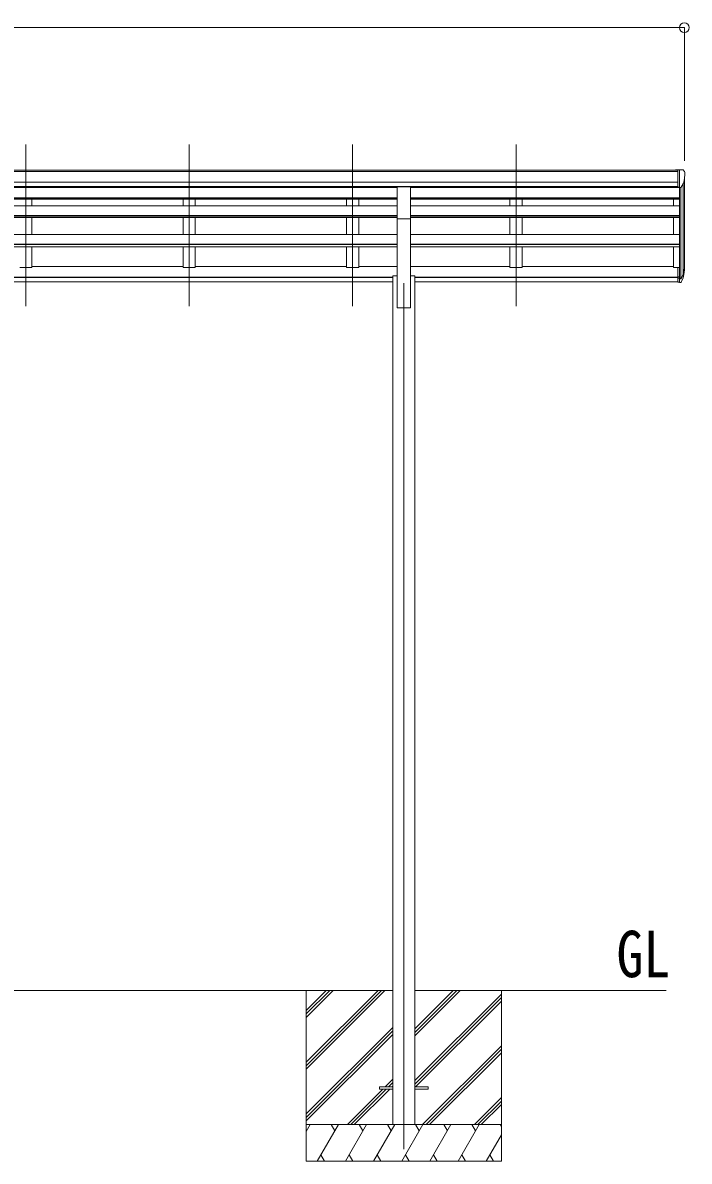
# Model space of a CAD drawing. Units: millimetres at full size, sheet at 1:40; details may follow other scales. Extents: x -11181 to 33757, y -10067 to 7716.
# Drawn here: x 4460 to 7192, y -4737 to -69 of the extents above; entities that cross this region are included whole.
import ezdxf
from ezdxf.enums import TextEntityAlignment as Align

# ---------------------------------------------------------------- set-up
doc = ezdxf.new("R2010")
doc.units = ezdxf.units.MM
doc.header["$LTSCALE"] = 40
doc.header["$PDMODE"] = 32
doc.header["$PDSIZE"] = 40
for name, color, linetype, lineweight in [('0-0_0', 7, 'Continuous', 9), ('0-1_本体', 4, 'Continuous', 9), ('0-2_部品', 7, 'Continuous', 9), ('0-8_PARTS2', 2, 'Continuous', 9), ('0-A_寸法', 6, 'Continuous', 9)]:
    doc.layers.add(name, color=color, linetype=linetype, lineweight=lineweight)
doc.styles.add('ＭＳ ゴシック', font='')
doc.styles.get('ＭＳ ゴシック').set_extended_font_data('MS Gothic')

msp = doc.modelspace()

# ---------------------------------------------------------------- linework, layer by layer
at = {"layer": '0-0_0'}
for p, q in [((2967.4, -4036.98), (5977, -4036.98)), ((5622.2, -4119.02), (5704.25, -4036.98)), ((5622.2, -4133.16), (5718.39, -4036.98)), ((5622.2, -4147.31), (5732.54, -4036.98)), ((5622.2, -4359.44), (5944.67, -4036.98)), ((5622.2, -4345.29), (5930.53, -4036.98)), ((5622.2, -4331.15), (5916.38, -4036.98)), ((5622.2, -4036.98), (5622.2, -4736.97)), ((6067.4, -4194.32), (6224.75, -4036.98)), ((6067.4, -4208.46), (6238.89, -4036.98)), ((6067.4, -4222.61), (6253.04, -4036.98)), ((6067.4, -4036.98), (7098.2, -4036.98)), ((6067.4, -4406.45), (6422.2, -4051.65)), ((6422.2, -4036.98), (6422.2, -4736.97)), ((6067.4, -4420.59), (6422.2, -4065.8)), ((6069.66, -4432.48), (6422.2, -4079.94)), ((5622.2, -4543.28), (5977, -4188.49)), ((5622.2, -4557.43), (5977, -4202.63)), ((5622.2, -4571.57), (5977, -4216.77)), ((6099.01, -4586.97), (6422.2, -4263.79)), ((6113.15, -4586.97), (6422.2, -4277.93)), ((6127.3, -4586.97), (6422.2, -4292.07)), ((5945.15, -4432.48), (5977, -4400.62)), ((5959.29, -4432.48), (5977, -4414.76)), ((5973.43, -4432.48), (5977, -4428.9)), ((5790.65, -4586.97), (5936.15, -4441.48)), ((5804.79, -4586.97), (5950.29, -4441.48)), ((5818.93, -4586.97), (5964.43, -4441.48)), ((6311.15, -4586.97), (6422.2, -4475.92)), ((6325.29, -4586.97), (6422.2, -4490.06)), ((6339.43, -4586.97), (6422.2, -4504.2)), ((5622.2, -4614.48), (5638.08, -4586.97)), ((6422.2, -4586.97), (5622.2, -4586.97)), ((5666.95, -4736.97), (5753.55, -4586.97)), ((5738.55, -4612.96), (5723.55, -4586.97)), ((5782.42, -4736.97), (5869.02, -4586.97)), ((5854.02, -4612.96), (5839.02, -4586.97)), ((5897.89, -4736.97), (5984.49, -4586.97)), ((5969.49, -4612.96), (5954.49, -4586.97)), ((6013.36, -4736.97), (6099.96, -4586.97)), ((6084.96, -4612.96), (6069.96, -4586.97)), ((6128.83, -4736.97), (6215.43, -4586.97)), ((6200.43, -4612.96), (6185.43, -4586.97)), ((6244.3, -4736.97), (6330.9, -4586.97)), ((6300.9, -4586.97), (6315.9, -4612.96)), ((6416.37, -4586.97), (6422.2, -4597.07)), ((6359.77, -4736.97), (6422.2, -4628.84)), ((5681.95, -4711), (5696.95, -4736.97)), ((5797.42, -4711), (5812.42, -4736.97)), ((5912.89, -4710.99), (5927.89, -4736.97)), ((6028.36, -4710.99), (6043.36, -4736.97)), ((6143.83, -4711), (6158.83, -4736.97)), ((6259.3, -4711), (6274.3, -4736.97)), ((6374.77, -4711), (6389.77, -4736.97)), ((5622.2, -4736.97), (6422.2, -4736.97))]:
    msp.add_line(p, q, dxfattribs=at)
at = {"layer": '0-1_本体'}
for p, q in [((1798.7, -672.85), (7145.7, -672.85)), ((1798.7, -678.2), (7145.7, -678.2)), ((1798.7, -721.73), (7145.7, -721.73)), ((1798.7, -739.4), (7145.7, -739.4)), ((5994.7, -744.24), (2949.7, -744.24)), ((4497.2, -741.78), (4497.2, -744.24)), ((5117.2, -741.78), (5117.2, -744.24)), ((5167.2, -741.78), (5167.2, -744.24)), ((5787.2, -741.78), (5787.2, -744.24)), ((5837.2, -741.78), (5837.2, -744.24)), ((6049.7, -741.89), (7145.7, -741.89)), ((6049.7, -744.24), (7152.2, -744.24)), ((6457.2, -741.78), (6457.2, -744.24)), ((6507.2, -741.78), (6507.2, -744.24)), ((7152.2, -744.24), (7152.2, -1071.68)), ((7158.2, -743.76), (7158.2, -1116.12)), ((7167.92, -728.41), (7167.92, -1098.11)), ((7172.2, -1073.85), (7172.2, -709.61)), ((5994.7, -786.44), (2949.7, -786.44)), ((5994.7, -787.83), (2949.7, -787.83)), ((5994.7, -791.52), (2949.7, -791.52)), ((4497.2, -791.52), (4497.2, -818.77)), ((5117.2, -791.52), (5117.2, -818.77)), ((5167.2, -791.52), (5167.2, -818.77)), ((5787.2, -791.52), (5787.2, -818.77)), ((5837.2, -791.52), (5837.2, -818.77)), ((6049.7, -786.44), (7152.2, -786.44)), ((6049.7, -787.83), (7152.2, -787.83)), ((6049.7, -791.52), (7152.2, -791.52)), ((6457.2, -791.52), (6457.2, -818.77)), ((6507.2, -791.52), (6507.2, -818.77)), ((7127.2, -818.77), (7127.2, -791.52)), ((5994.7, -818.77), (2949.7, -818.77)), ((6049.7, -818.77), (7152.2, -818.77)), ((5994.7, -859.49), (2949.7, -859.49)), ((5994.7, -860.98), (2949.7, -860.98)), ((5994.7, -867.79), (2949.7, -867.79)), ((4497.2, -867.79), (4497.2, -937.28)), ((5117.2, -867.79), (5117.2, -937.28)), ((5167.2, -867.79), (5167.2, -937.28)), ((5787.2, -867.79), (5787.2, -937.28)), ((5837.2, -867.79), (5837.2, -937.28)), ((5994.7, -1236.98), (5994.7, -873.03)), ((6049.7, -859.49), (7152.2, -859.49)), ((6049.7, -860.98), (7152.2, -860.98)), ((6049.7, -867.79), (7152.2, -867.79)), ((6049.7, -1236.98), (6049.7, -873.03)), ((6457.2, -867.79), (6457.2, -937.28)), ((6507.2, -867.79), (6507.2, -937.28)), ((7127.2, -937.28), (7127.2, -867.79)), ((5994.7, -937.28), (2949.7, -937.28)), ((5994.7, -976.59), (2949.7, -976.59)), ((5994.7, -978.07), (2949.7, -978.07)), ((6049.7, -937.28), (7152.2, -937.28)), ((6049.7, -976.59), (7152.2, -976.59)), ((6049.7, -978.07), (7152.2, -978.07)), ((5994.7, -987.55), (2949.7, -987.55)), ((5117.2, -987.55), (5117.2, -1072.51)), ((5787.2, -987.55), (5787.2, -1072.51)), ((6049.7, -987.55), (7152.2, -987.55)), ((6457.2, -987.55), (6457.2, -1072.51)), ((7127.2, -1072.51), (7127.2, -987.55)), ((4497.2, -1067.71), (5117.2, -1067.71)), ((5167.2, -1067.71), (5787.2, -1067.71)), ((5837.2, -1067.71), (5994.7, -1067.71)), ((6049.7, -1067.71), (6457.2, -1067.71)), ((6507.2, -1067.71), (7127.2, -1067.71)), ((7145.7, -1072.51), (7127.2, -1072.51)), ((2967.4, -1112.01), (5977, -1112.01)), ((2967.4, -1113.39), (5977, -1113.39)), ((5977, -1106.98), (5994.7, -1106.98)), ((5977, -1106.98), (5977, -4586.97)), ((6049.7, -1106.98), (6067.4, -1106.98)), ((6067.4, -1106.98), (6067.4, -4586.97)), ((6067.4, -1112.01), (7145.7, -1112.01)), ((6067.4, -1113.39), (7145.7, -1113.39)), ((2967.4, -1130.57), (5977, -1130.57)), ((6067.4, -1130.57), (7145.7, -1130.57)), ((5994.7, -1236.98), (6049.7, -1236.98))]:
    msp.add_line(p, q, dxfattribs=at)
for points in [[(2949.7, -741.78), (5812.2, -741.89), (5994.7, -741.89)], [(4497.2, -987.55), (4497.2, -1072.51), (4447.2, -1072.51)], [(5167.2, -987.55), (5167.2, -1072.51), (5117.2, -1072.51)], [(5837.2, -987.55), (5837.2, -1072.51), (5787.2, -1072.51)], [(6507.2, -987.55), (6507.2, -1072.51), (6457.2, -1072.51)]]:
    msp.add_lwpolyline(points, dxfattribs=at)
at = {"layer": '0-2_部品'}
for p, q in [((7145.7, -671.25), (7135.7, -671.34)), ((7135.7, -672.85), (7135.7, -671.34)), ((7145.7, -743.24), (7145.7, -671.25)), ((7164.2, -671.25), (7145.7, -671.25)), ((7152.2, -744.24), (7152.2, -671.25)), ((7164.2, -671.25), (7166.54, -671.39)), ((7167.29, -671.82), (7171.36, -677.63)), ((7174.2, -680.62), (7174.2, -681.25)), ((5994.7, -741.12), (6049.7, -741.12)), ((5994.7, -873.19), (5994.7, -741.12)), ((6049.7, -873.19), (6049.7, -741.12)), ((7145.7, -743.24), (7152.2, -743.24)), ((7152.2, -744.24), (7157.41, -743.92)), ((7159.83, -742.42), (7169.1, -726.36)), ((5994.7, -873.19), (6049.7, -873.19)), ((7145.7, -1071.68), (7145.7, -1132.74)), ((7145.7, -1071.68), (7152.2, -1071.68)), ((7152.2, -1071.68), (7152.2, -1133.56)), ((7145.7, -1109.99), (7152.2, -1109.99)), ((7145.7, -1115.39), (7152.2, -1115.39)), ((7152.2, -1116.39), (7157.34, -1116.39)), ((7152.2, -1118.39), (7157.05, -1118.39)), ((7158.64, -1115.64), (7168.39, -1097.23)), ((7169.81, -1097.72), (7159.65, -1116.89)), ((7167.23, -1114.57), (7159.65, -1132.06)), ((7145.7, -1132.74), (7152.2, -1132.74)), ((7152.2, -1133.56), (7157.05, -1133.56))]:
    msp.add_line(p, q, dxfattribs=at)
at = {"layer": '0-2_部品', "color": 4}
for p, q in [((5977, -4432.48), (5922.2, -4432.48)), ((5922.2, -4432.48), (5922.2, -4441.48)), ((6121.8, -4432.48), (6067, -4432.48)), ((6121.8, -4432.48), (6121.8, -4441.48)), ((5977, -4441.48), (5922.2, -4441.48)), ((6121.8, -4441.48), (6067, -4441.48))]:
    msp.add_line(p, q, dxfattribs=at)
at = {"layer": '0-2_部品'}
for centre, radius, start, end in [((7166.48, -672.39), 1, 35, 86.5), ((6972.2, -681.25), 202, 347.09739, 0), ((7171.2, -680.62), 3, 0, 87), ((7157.23, -740.92), 3, 273.5, 330), ((7084.26, -1071.27), 88.05, 342.78929, 2.77608), ((7083.54, -1075.55), 89.07, 345.58812, 5.50424), ((7157.05, -1115.39), 3, 270, 330), ((7157.34, -1114.89), 1.5, 270, 330), ((7038.99, -1078.5), 133.22, 344.28698, 356.72013), ((7157.05, -1130.56), 3, 270, 330)]:
    msp.add_arc(centre, radius, start, end, dxfattribs=at)
at = {"layer": '0-8_PARTS2'}
for p, q in [((4472.2, -1230.77), (4472.2, -568.24)), ((5142.2, -1230.77), (5142.2, -568.24)), ((5812.2, -1230.77), (5812.2, -568.24)), ((6482.2, -1230.77), (6482.2, -568.24)), ((6022.2, -1136.98), (6022.2, -4686.97))]:
    msp.add_line(p, q, dxfattribs=at)
at = {"layer": '0-A_寸法'}
for p, q in [((1772.2, -88.62), (7172.2, -88.62)), ((7172.2, -88.62), (7172.2, -634.24))]:
    msp.add_line(p, q, dxfattribs=at)
msp.add_point((7172.2, -88.62), dxfattribs=at)

# ---------------------------------------------------------------- texts
at = {"layer": '0-0_0', "style": 'ＭＳ ゴシック', "width": 0.85}
msp.add_text('GL', height=190.6, dxfattribs=at).set_placement((6893.99, -4039.41), align=Align.BOTTOM_LEFT)

doc.saveas('drawing.dxf')
